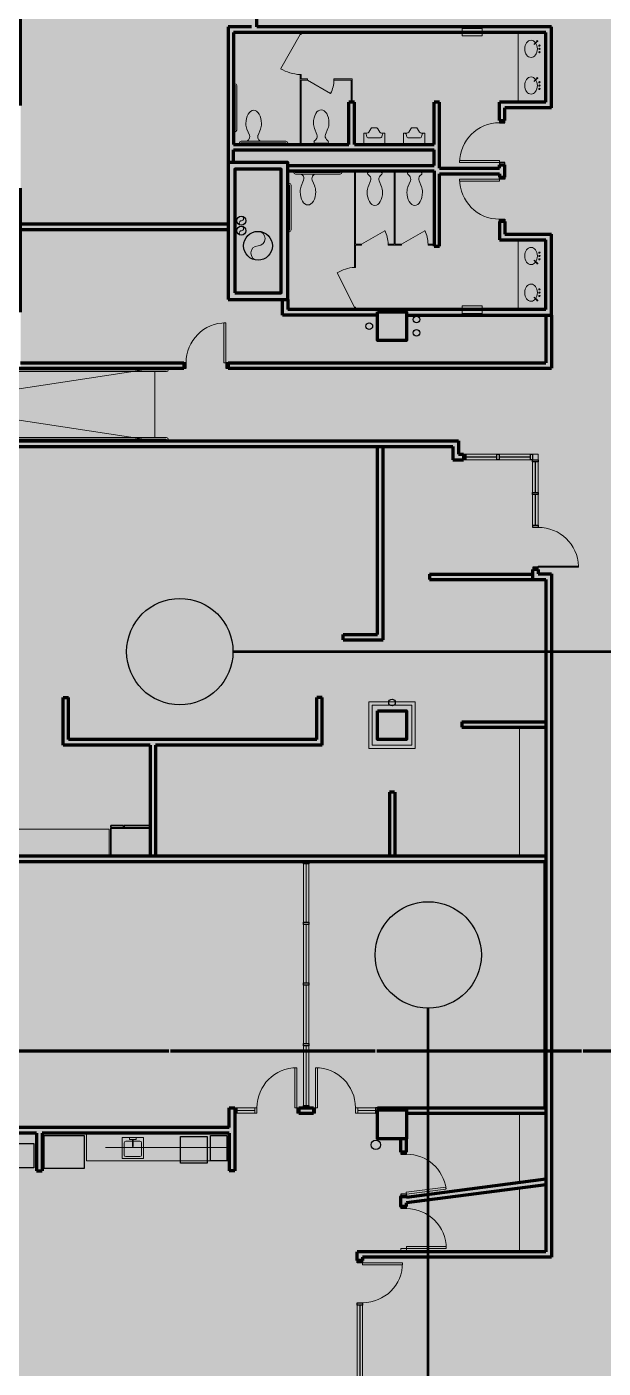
# Model space of a CAD drawing. Header units: inches. Extents: x -2124 to 6036, y -4479 to 801.
# Drawn here: x 2781 to 3302, y -2191 to -981 of the extents above; entities that cross this region are included whole.
import ezdxf

# ---------------------------------------------------------------- set-up
doc = ezdxf.new("R2010")
doc.units = ezdxf.units.IN
doc.header["$MEASUREMENT"] = 0
doc.linetypes.add('DGN Style 2', pattern=[186.341636, 111.804981, -74.536654])
for name, color, linetype, lineweight in [('A-ANNO-NOTE', 4, 'Continuous', 30), ('A-AREA-Building Common', 251, 'DGN Style 2', 80), ('A-AREA-Floor Common', 250, 'DGN Style 2', 80), ('A-AREA-VERTICAL', 253, 'DGN Style 2', 80), ('a-bp-02N-_-03S - A-COLS', 2, 'Continuous', 70), ('a-bp-02N-_-03S - A-DOOR', 1, 'Continuous', 13), ('a-bp-02N-_-03S - A-EQUIP', 2, 'Continuous', 30), ('a-bp-02N-_-03S - A-FLOR-HRAL', 30, 'Continuous', 13), ('a-bp-02N-_-03S - A-FLOR-LEVL', 30, 'Continuous', 13), ('a-bp-02N-_-03S - A-FLOR-PFIX', 3, 'Continuous', 13), ('a-bp-02N-_-03S - A-FLOR-WDWK', 7, 'Continuous', 13), ('a-bp-02N-_-03S - A-GLAZ', 2, 'Continuous', 0), ('a-bp-02N-_-03S - A-WALL-FULL', 6, 'Continuous', 70), ('a-fp-02N-_-03S - A-DOOR', 1, 'Continuous', 13), ('a-fp-02N-_-03S - A-EQUIP', 2, 'Continuous', 30), ('a-fp-02N-_-03S - A-FLOR-PFIX', 3, 'Continuous', 13), ('a-fp-02N-_-03S - A-FLOR-SPCL', 2, 'Continuous', 13), ('a-fp-02N-_-03S - A-FLOR-WDWK', 7, 'Continuous', 13), ('a-fp-02N-_-03S - A-GLAZ', 2, 'Continuous', 13), ('a-fp-02N-_-03S - A-WALL-FULL', 6, 'Continuous', 70)]:
    doc.layers.add(name, color=color, linetype=linetype, lineweight=lineweight)
for name, color, linetype, lineweight, true_color in [('A-AREA-TENANT 12', 7, 'DGN Style 2', 80, 0xf1ff54), ('A-AREA-TENANT 2', 7, 'DGN Style 2', 80, 0xabe09b), ('A-AREA-TENANT 4', 7, 'DGN Style 2', 80, 0xffeeba), ('A-AREA-UNKNOWN', 7, 'DGN Style 2', 80, 0xff6b6e)]:
    doc.layers.add(name, color=color, linetype=linetype, lineweight=lineweight, true_color=true_color)

# ---------------------------------------------------------------- blocks, each defined once
blk = doc.blocks.new('*U76')
at = {"layer": 'a-bp-02N-_-03S - A-DOOR', "flags": 128}
blk.add_lwpolyline([(-18, 18), (-16.2, 18), (-16.2, -18), (-18, -18), (-18, 18)], close=True, dxfattribs=at)
at = {"layer": 'a-bp-02N-_-03S - A-DOOR', "lineweight": 0, "extrusion": (0, 0, -1)}
blk.add_arc((18, 18), 36, 180, 270, dxfattribs=at)
blk = doc.blocks.new('DR1_1')
at = {"layer": 'a-bp-02N-_-03S - A-GLAZ', "lineweight": 30, "flags": 128}
for points in [[(2, 5), (0, 5), (0, 0), (2, 0), (2, 5)], [(40, 5), (38, 5), (38, 0), (40, 0), (40, 5)]]:
    blk.add_lwpolyline(points, close=True, dxfattribs=at)
at = {"layer": 'a-bp-02N-_-03S - A-DOOR'}
blk.add_blockref('*U76', (20, -18), dxfattribs=at)
blk = doc.blocks.new('*U108')
at = {"layer": 'a-bp-02N-_-03S - A-FLOR-PFIX', "color": 3, "linetype": 'Continuous', "lineweight": 13}
for p, q in [((-6.3, -13.3), (-4.7, -11.7)), ((-6.1, -2), (-3.9, -7.4)), ((6.1, -2), (3.9, -7.4)), ((6.3, -13.3), (4.7, -11.7)), ((5.6, -15), (-5.6, -15))]:
    blk.add_line(p, q, dxfattribs=at)
for centre, radius, start, end in [((-7.6, -8.9), 4, 315, 22.1214), ((-5.6, -14), 1, 135, 270), ((5.6, -14), 1, 270, 45)]:
    blk.add_arc(centre, radius, start, end, dxfattribs=at)
at = {"layer": 'a-bp-02N-_-03S - A-FLOR-PFIX', "color": 3, "linetype": 'Continuous', "lineweight": 13, "extrusion": (0, 0, -1)}
blk.add_arc((-7.6, -8.9), 4, 315, 22.1118, dxfattribs=at)
at = {"layer": 'a-bp-02N-_-03S - A-FLOR-PFIX', "color": 3, "linetype": 'Continuous', "lineweight": 13}
for major_axis, ratio, start_param, end_param in [((0, 12), 0.583333, 6.283114, 7.853837), ((0, -12), 0.583333, 1.570655, 3.141586), ((0, 10), 0.7, 1.57094, 2.098877), ((0, -10), 0.7, 1.042722, 1.570871)]:
    blk.add_ellipse((0, 3), major_axis=major_axis, ratio=ratio, start_param=start_param, end_param=end_param, dxfattribs=at)
blk = doc.blocks.new('URINAL')
at = {"layer": 'a-bp-02N-_-03S - A-FLOR-PFIX', "color": 3, "linetype": 'Continuous', "lineweight": 13}
for p, q in [((10, 9.5), (0, 9.5)), ((0, 9.5), (0, -9.5)), ((6, 5.7), (6, -5.7)), ((9.2, 7.3), (6.8, 6.7)), ((10, 6.6), (10, 9.5)), ((14, 3.1), (11, 4.9)), ((15, 1.4), (15, -1.4)), ((0, -9.5), (10, -9.5)), ((6.8, -6.7), (9.2, -7.3)), ((10, -6.6), (10, -9.5)), ((14, -3.1), (11, -4.9))]:
    blk.add_line(p, q, dxfattribs=at)
for centre, radius, start, end in [((7, 5.7), 1, 104.0322, 179.9959), ((13, 1.4), 2, 0, 59.0363), ((7, -5.7), 1, 180, 255.9637), ((13, -1.4), 2, 300.9676, 0.0041)]:
    blk.add_arc(centre, radius, start, end, dxfattribs=at)
at = {"layer": 'a-bp-02N-_-03S - A-FLOR-PFIX', "color": 3, "linetype": 'Continuous', "lineweight": 13, "extrusion": (0, 0, -1)}
for centre, radius, start, end in [((-9, 8.3), 1, 180, 255.9644), ((-12, 6.6), 2, 300.9676, 0.0041), ((-9, -8.3), 1, 104.0322, 179.9959), ((-12, -6.6), 2, 0, 59.0363)]:
    blk.add_arc(centre, radius, start, end, dxfattribs=at)
blk = doc.blocks.new('*U110')
at = {"layer": 'a-bp-02N-_-03S - A-FLOR-PFIX', "color": 3, "linetype": 'Continuous', "lineweight": 13}
for p, q in [((-6.1, -2.1), (-3.9, -7.4)), ((-6, -12.9), (-4.7, -11.7)), ((6.1, -2.1), (3.9, -7.4)), ((6, -12.9), (4.7, -11.7)), ((-5.6, -15), (5.6, -15))]:
    blk.add_line(p, q, dxfattribs=at)
blk.add_arc((-7.6, -9), 4, 315, 22.1118, dxfattribs=at)
at = {"layer": 'a-bp-02N-_-03S - A-FLOR-PFIX', "color": 3, "linetype": 'Continuous', "lineweight": 13, "extrusion": (0, 0, -1)}
for centre, radius, start, end in [((-7.6, -9), 4, 315, 22.1214), ((5.6, -14), 1, 270, 346.6956), ((-5.6, -14), 1, 193.3044, 270)]:
    blk.add_arc(centre, radius, start, end, dxfattribs=at)
for major_axis, ratio, start_param, end_param in [((0, -12), 0.583333, 1.570655, 3.141586), ((0, 12), 0.583333, 6.283114, 7.853837), ((0, -10), 0.7, 1.042722, 1.570871), ((0, 10), 0.7, 1.57094, 2.098877)]:
    blk.add_ellipse((0, 3), major_axis=major_axis, ratio=ratio, start_param=start_param, end_param=end_param, dxfattribs=at)
blk = doc.blocks.new('*U111')
at = {"layer": 'a-bp-02N-_-03S - A-FLOR-PFIX', "color": 3, "linetype": 'Continuous', "lineweight": 13}
for p, q in [((-6.3, -13.3), (-4.7, -11.7)), ((-6.1, -2), (-3.9, -7.4)), ((6.1, -2), (3.9, -7.4)), ((6.3, -13.3), (4.7, -11.7)), ((-5.6, -15), (5.6, -15))]:
    blk.add_line(p, q, dxfattribs=at)
blk.add_arc((-7.6, -8.9), 4, 315, 22.1118, dxfattribs=at)
at = {"layer": 'a-bp-02N-_-03S - A-FLOR-PFIX', "color": 3, "linetype": 'Continuous', "lineweight": 13, "extrusion": (0, 0, -1)}
for centre, radius, start, end in [((-7.6, -8.9), 4, 315, 22.1214), ((5.6, -14), 1, 270, 45), ((-5.6, -14), 1, 135, 270)]:
    blk.add_arc(centre, radius, start, end, dxfattribs=at)
for major_axis, ratio, start_param, end_param in [((0, -12), 0.583333, 1.570655, 3.141586), ((0, 12), 0.583333, 6.283114, 7.853837), ((0, -10), 0.7, 1.042722, 1.570871), ((0, 10), 0.7, 1.57094, 2.098877)]:
    blk.add_ellipse((0, 3), major_axis=major_axis, ratio=ratio, start_param=start_param, end_param=end_param, dxfattribs=at)
blk = doc.blocks.new('*U113')
at = {"layer": 'a-bp-02N-_-03S - A-FLOR-PFIX', "color": 3, "linetype": 'Continuous', "lineweight": 13}
for p, q in [((-1.3, -1.1), (1.5, 1.7)), ((-1.1, -1.3), (1.7, 1.5)), ((1.5, 1.7), (1.7, 1.5)), ((-1.3, -1.1), (-1.1, -1.3))]:
    blk.add_line(p, q, dxfattribs=at)
blk.add_circle((-1.2, -1.2), 0.5, dxfattribs=at)
blk = doc.blocks.new('*U114')
at = {"layer": 'a-bp-02N-_-03S - A-FLOR-PFIX', "color": 3, "linetype": 'Continuous', "lineweight": 13}
for centre in [(0, 3), (0, 0), (0, -3)]:
    blk.add_circle(centre, 0.563, dxfattribs=at)
blk = doc.blocks.new('*U112')
at = {"layer": 'a-bp-02N-_-03S - A-FLOR-PFIX', "color": 3, "linetype": 'Continuous', "lineweight": 13}
blk.add_ellipse((0, -1.2), major_axis=(7.75, 0), ratio=0.733871, dxfattribs=at)
at = {"layer": 'a-bp-02N-_-03S - A-FLOR-PFIX', "color": 3, "linetype": 'Continuous', "lineweight": 13, "rotation": 270}
for name, p in [('*U113', (-5.5, 3.2)), ('*U114', (0, 6.3))]:
    blk.add_blockref(name, p, dxfattribs=at)
blk = doc.blocks.new('*U116')
at = {"layer": 'a-bp-02N-_-03S - A-FLOR-PFIX', "color": 3, "linetype": 'Continuous', "lineweight": 13}
for p, q in [((-1.3, -1.1), (1.5, 1.7)), ((-1.1, -1.3), (1.7, 1.5)), ((1.5, 1.7), (1.7, 1.5)), ((-1.3, -1.1), (-1.1, -1.3))]:
    blk.add_line(p, q, dxfattribs=at)
blk.add_circle((-1.2, -1.2), 0.5, dxfattribs=at)
blk = doc.blocks.new('*U117')
at = {"layer": 'a-bp-02N-_-03S - A-FLOR-PFIX', "color": 3, "linetype": 'Continuous', "lineweight": 13}
for centre in [(0, 3), (0, 0), (0, -3)]:
    blk.add_circle(centre, 0.563, dxfattribs=at)
blk = doc.blocks.new('*U115')
at = {"layer": 'a-bp-02N-_-03S - A-FLOR-PFIX', "color": 3, "linetype": 'Continuous', "lineweight": 13}
blk.add_ellipse((0, -1.2), major_axis=(7.75, 0), ratio=0.733871, dxfattribs=at)
at = {"layer": 'a-bp-02N-_-03S - A-FLOR-PFIX', "color": 3, "linetype": 'Continuous', "lineweight": 13, "rotation": 270}
for name, p in [('*U116', (-5.8, 3.2)), ('*U117', (0, 6.3))]:
    blk.add_blockref(name, p, dxfattribs=at)
blk = doc.blocks.new('*U118')
at = {"layer": 'a-bp-02N-_-03S - A-FLOR-PFIX', "linetype": 'Continuous', "lineweight": 13}
for p, q in [((-1.4, 20.2), (-1.4, -20.2)), ((-0.1, 20), (-0.1, -19.8)), ((0.9, 21.8), (0.1, 21.8)), ((0.9, 20.5), (0.4, 20.5)), ((0.9, 19.8), (0.9, 22.2)), ((0.9, 22.2), (1.4, 22.2)), ((1.4, 19.8), (0.9, 19.8)), ((0.9, -21.8), (0.1, -21.8)), ((0.9, -20.2), (0.4, -20.2)), ((0.9, -22.2), (0.9, -19.8)), ((0.9, -19.8), (1.4, -19.8)), ((1.4, -22.2), (0.9, -22.2))]:
    blk.add_line(p, q, dxfattribs=at)
for centre, radius in [((0.1, 20.2), 1.5), ((0.4, 20), 0.5)]:
    blk.add_arc(centre, radius, 90, 180, dxfattribs=at)
at = {"layer": 'a-bp-02N-_-03S - A-FLOR-PFIX', "linetype": 'Continuous', "lineweight": 13, "extrusion": (0, 0, -1)}
for centre, radius in [((-0.1, -20.2), 1.5), ((-0.4, -19.8), 0.5)]:
    blk.add_arc(centre, radius, 270, 0, dxfattribs=at)
blk = doc.blocks.new('*U119')
at = {"layer": 'a-bp-02N-_-03S - A-FLOR-PFIX', "linetype": 'Continuous', "lineweight": 13}
for p, q in [((20.2, 1.4), (-20.2, 1.4)), ((20, 0.1), (-19.8, 0.1)), ((-22.2, -1.4), (-22.2, -0.9)), ((-22.2, -0.9), (-19.8, -0.9)), ((-21.8, -0.9), (-21.8, -0.1)), ((-20.2, -0.9), (-20.2, -0.4)), ((-19.8, -0.9), (-19.8, -1.4)), ((19.7, -1.4), (19.7, -0.9)), ((19.7, -0.9), (22.2, -0.9)), ((20.5, -0.9), (20.5, -0.4)), ((21.8, -0.9), (21.8, -0.1)), ((22.2, -0.9), (22.2, -1.4))]:
    blk.add_line(p, q, dxfattribs=at)
at = {"layer": 'a-bp-02N-_-03S - A-FLOR-PFIX', "linetype": 'Continuous', "lineweight": 13, "extrusion": (0, 0, -1)}
for centre, radius in [((20.2, -0.1), 1.5), ((19.7, -0.4), 0.5)]:
    blk.add_arc(centre, radius, 0, 90, dxfattribs=at)
at = {"layer": 'a-bp-02N-_-03S - A-FLOR-PFIX', "linetype": 'Continuous', "lineweight": 13}
for centre, radius in [((20, -0.4), 0.5), ((20.2, -0.1), 1.5)]:
    blk.add_arc(centre, radius, 0, 90, dxfattribs=at)
blk = doc.blocks.new('*U121')
at = {"layer": 'a-bp-02N-_-03S - A-DOOR', "linetype": 'Continuous', "lineweight": 13, "flags": 128}
blk.add_lwpolyline([(-18, 18), (-16.2, 18), (-16.2, -18), (-18, -18), (-18, 18)], close=True, dxfattribs=at)
at = {"layer": 'a-bp-02N-_-03S - A-DOOR', "linetype": 'Continuous', "lineweight": 0}
blk.add_arc((-18, 18), 36, 269.9999, 359.9999, dxfattribs=at)
blk = doc.blocks.new('DOOR1')
at = {"layer": 'a-bp-02N-_-03S - A-GLAZ', "linetype": 'Continuous', "lineweight": 30, "flags": 128}
for points in [[(2, -5.000125), (0, -5), (0, 0), (2, 0), (2, -5.000125)], [(40, -5.00025), (38, -5.00025), (38, -0.000125), (40, -0.00025), (40, -5.00025)]]:
    blk.add_lwpolyline(points, close=True, dxfattribs=at)
at = {"layer": 'a-bp-02N-_-03S - A-DOOR', "linetype": 'Continuous', "lineweight": 13}
blk.add_blockref('*U121', (19.999875, -23), dxfattribs=at)
blk = doc.blocks.new('*U122')
at = {"layer": 'a-bp-02N-_-03S - A-FLOR-PFIX', "linetype": 'Continuous', "lineweight": 13, "flags": 128}
for points in [[(-9.9, 0.2), (-9.9, 0.4), (9.9, 0.4), (9.9, 0.2), (-9.9, 0.2)], [(-9, 0.4), (9, 0.4), (9, 3.4), (-9, 3.4), (-9, 0.4)], [(-9, -3.4), (9, -3.4), (9, 0.2), (-9, 0.2), (-9, -3.4)]]:
    blk.add_lwpolyline(points, close=True, dxfattribs=at)
blk = doc.blocks.new('*U185')
at = {"layer": 'a-bp-02N-_-03S - A-DOOR', "extrusion": (0, 0, -1), "flags": 128}
blk.add_lwpolyline([(18, 18), (16.2, 18), (16.2, -18), (18, -18), (18, 18)], close=True, dxfattribs=at)
at = {"layer": 'a-bp-02N-_-03S - A-DOOR', "lineweight": 0, "extrusion": (0, 0, -1)}
blk.add_arc((18, 18), 36, 180, 270, dxfattribs=at)
blk = doc.blocks.new('SL1')
at = {"layer": 'a-bp-02N-_-03S - A-GLAZ', "lineweight": 0}
for p, q in [((40, 5), (114, 5)), ((114, 0), (40, 0))]:
    blk.add_line(p, q, dxfattribs=at)
at = {"layer": 'a-bp-02N-_-03S - A-GLAZ', "lineweight": 30}
blk.add_line((40, 2.5), (114, 2.5), dxfattribs=at)
at = {"layer": 'a-bp-02N-_-03S - A-GLAZ', "lineweight": 30, "extrusion": (0, 0, -1), "flags": 128}
for points in [[(-2, 5), (0, 5), (0, 0), (-2, 0), (-2, 5)], [(-40, 5), (-38, 5), (-38, 0), (-40, 0), (-40, 5)], [(-116, 5), (-114, 5), (-114, 0), (-116, 0), (-116, 5)]]:
    blk.add_lwpolyline(points, close=True, dxfattribs=at)
at = {"layer": 'a-bp-02N-_-03S - A-DOOR'}
blk.add_blockref('*U185', (20, -18), dxfattribs=at)
blk = doc.blocks.new('*U204')
at = {"layer": 'a-bp-02N-_-03S - A-DOOR', "lineweight": 13, "flags": 128}
blk.add_lwpolyline([(-15.7, -18), (-15.7, -17), (20.7, -17), (20.7, -18), (-15.7, -18)], dxfattribs=at)
at = {"layer": 'a-bp-02N-_-03S - A-DOOR', "lineweight": 0}
blk.add_arc((-15.7, -18.4), 36.4, 2.1877, 90.0973, dxfattribs=at)
at = {"layer": 'a-bp-02N-_-03S - A-GLAZ', "lineweight": 30}
for p, q in [((-20.7, 20), (-15.7, 20)), ((-20.7, -20), (-15.7, -20))]:
    blk.add_line(p, q, dxfattribs=at)
at = {"layer": 'a-bp-02N-_-03S - A-GLAZ', "lineweight": 30, "flags": 128}
for points in [[(-15.7, 20), (-15.7, 18), (-20.7, 18), (-20.7, 20)], [(-15.7, -20), (-15.7, -18), (-20.7, -18), (-20.7, -20)]]:
    blk.add_lwpolyline(points, dxfattribs=at)
blk = doc.blocks.new('_U_5')
at = {"layer": 'a-bp-02N-_-03S - A-EQUIP', "color": 2, "lineweight": 30}
blk.add_circle((0, 0), 0.127, dxfattribs=at)
at = {"layer": 'a-bp-02N-_-03S - A-EQUIP', "color": 2, "lineweight": 13}
blk.add_arc((0, 0.063), 0.0635, 270, 90, dxfattribs=at)
at = {"layer": 'a-bp-02N-_-03S - A-EQUIP', "color": 2, "lineweight": 13, "extrusion": (0, 0, -1)}
blk.add_arc((0, -0.064), 0.0635, 270, 90, dxfattribs=at)
blk = doc.blocks.new('_U_6')
at = {"layer": 'a-bp-02N-_-03S - A-EQUIP', "color": 2, "lineweight": 30}
blk.add_circle((0, 0), 0.413, dxfattribs=at)
at = {"layer": 'a-bp-02N-_-03S - A-EQUIP', "color": 2, "lineweight": 13}
blk.add_arc((0, 0.206), 0.206, 270, 90, dxfattribs=at)
at = {"layer": 'a-bp-02N-_-03S - A-EQUIP', "color": 2, "lineweight": 13, "extrusion": (0, 0, -1)}
blk.add_arc((0, -0.206), 0.206, 270, 90, dxfattribs=at)
blk = doc.blocks.new('*U222')
at = {"layer": 'a-fp-02N-_-03S - A-DOOR', "flags": 128}
blk.add_lwpolyline([(-15.3, -18), (-15.6, -16.3), (20.1, -11.6), (20.3, -13.4), (-15.3, -18)], close=True, dxfattribs=at)
at = {"layer": 'a-fp-02N-_-03S - A-DOOR', "lineweight": 0, "extrusion": (0, 0, -1)}
blk.add_arc((15.3, -18), 36, 90, 172.5868, dxfattribs=at)
at = {"layer": 'a-fp-02N-_-03S - A-GLAZ', "lineweight": 30, "flags": 128}
for points in [[(-20.3, 20), (-20.3, 18), (-15.3, 18), (-15.3, 20), (-20.3, 20)], [(-20.3, -18), (-20.3, -20), (-15.3, -20), (-15.3, -18), (-20.3, -18)]]:
    blk.add_lwpolyline(points, close=True, dxfattribs=at)
blk = doc.blocks.new('*U224')
at = {"layer": 'a-fp-02N-_-03S - A-FLOR-PFIX'}
for p, q in [((-3.1, 2.8), (-3.1, 4.1)), ((-3.1, 4.1), (3.1, 4.1)), ((2.6, 2.3), (-2.6, 2.3)), ((3.1, 4.1), (3.1, 2.8))]:
    blk.add_line(p, q, dxfattribs=at)
at = {"layer": 'a-fp-02N-_-03S - A-FLOR-PFIX', "flags": 128}
blk.add_lwpolyline([(-0.3, 2.3), (-0.3, -4.1), (0.3, -4.1), (0.3, 2.3), (-0.3, 2.3)], close=True, dxfattribs=at)
at = {"layer": 'a-fp-02N-_-03S - A-FLOR-PFIX', "extrusion": (0, 0, -1)}
for centre, start, end in [((2.6, 2.8), 270, 0), ((-2.6, 2.8), 180, 270)]:
    blk.add_arc(centre, 0.5, start, end, dxfattribs=at)
blk = doc.blocks.new('*U223')
at = {"layer": 'a-fp-02N-_-03S - A-FLOR-PFIX'}
for p, q in [((-9.5, -9.5), (-9.5, 9.5)), ((9.5, 9.5), (-9.5, 9.5)), ((-7.8, -6.4), (-7.8, 4.7)), ((-6.3, 6.2), (6.4, 6.2)), ((7.8, 4.7), (7.8, -6.4)), ((9.5, -9.5), (9.5, 9.5)), ((9.5, -9.5), (-9.5, -9.5)), ((6.4, -7.8), (-6.4, -7.8))]:
    blk.add_line(p, q, dxfattribs=at)
at = {"layer": 'a-fp-02N-_-03S - A-FLOR-PFIX', "extrusion": (0, 0, -1)}
for centre, radius, start, end in [((6.3, 4.7), 1.5, 0, 90), ((-6.4, 4.7), 1.46, 90, 180), ((6.4, -6.4), 1.46, 270, 0), ((-6.4, -6.4), 1.46, 180, 270)]:
    blk.add_arc(centre, radius, start, end, dxfattribs=at)
at = {"layer": 'a-fp-02N-_-03S - A-FLOR-PFIX'}
blk.add_blockref('*U224', (0, 5.4), dxfattribs=at)
blk = doc.blocks.new('16290660_1')
at = {"layer": 'a-fp-02N-_-03S - A-EQUIP', "extrusion": (0, 0, -1), "flags": 128}
for points in [[(-46.614, 15.002), (-45.503, 15.002), (-45.503, 15.002), (-46.614, 15.002), (-46.614, 15.002)], [(-45.503, 14.224), (-45.503, 14.224), (-45.503, 15.002), (-45.503, 15.002), (-45.503, 14.224)], [(-46.614, 14.224), (-45.503, 14.224), (-45.503, 15.002), (-46.614, 15.002), (-46.614, 14.224)], [(-46.614, 14.224), (-46.614, 14.224), (-46.614, 15.002), (-46.614, 15.002), (-46.614, 14.224)], [(-45.503, 14.224), (-46.614, 14.224), (-46.614, 14.224), (-45.503, 14.224), (-45.503, 14.224)], [(-45.503, 14.208), (-45.503, 14.145), (-45.503, 14.145), (-45.503, 14.208), (-45.503, 14.208)], [(-45.868, 14.208), (-45.868, 14.145), (-45.503, 14.145), (-45.503, 14.208), (-45.868, 14.208)], [(-45.503, 14.145), (-45.868, 14.145), (-45.868, 14.145), (-45.503, 14.145), (-45.503, 14.145)], [(-46.614, 14.145), (-45.884, 14.145), (-45.884, 14.208), (-46.614, 14.208), (-46.614, 14.145)], [(-45.884, 14.145), (-46.614, 14.145), (-46.614, 14.145), (-45.884, 14.145), (-45.884, 14.145)], [(-46.614, 14.208), (-46.614, 14.145), (-46.614, 14.145), (-46.614, 14.208), (-46.614, 14.208)]]:
    blk.add_lwpolyline(points, close=True, dxfattribs=at)
blk = doc.blocks.new('FRIDGE_1')
at = {"layer": 'a-fp-02N-_-03S - A-EQUIP'}
blk.add_blockref('16290660_1', (-46.08, -14.615), dxfattribs=at)
blk = doc.blocks.new('Ref_1')
at = {"layer": 'a-fp-02N-_-03S - A-EQUIP', "extrusion": (0, 0, -1), "rotation": 90.00000000000001}
blk.add_blockref('FRIDGE_1', (0.387, 0.022), dxfattribs=at)
blk = doc.blocks.new('*U245')
at = {"layer": 'a-fp-02N-_-03S - A-DOOR', "flags": 128}
blk.add_lwpolyline([(-18, 18), (-16.2, 18), (-16.2, -18), (-18, -18), (-18, 18)], close=True, dxfattribs=at)
at = {"layer": 'a-fp-02N-_-03S - A-DOOR', "extrusion": (0, 0, -1)}
blk.add_arc((18, 18), 36, 180, 270, dxfattribs=at)
blk = doc.blocks.new('DR1_3')
at = {"layer": 'a-fp-02N-_-03S - A-GLAZ', "flags": 128}
for points in [[(2, 5), (0, 5), (0, 0), (2, 0), (2, 5)], [(40, 5), (38, 5), (38, 0), (40, 0), (40, 5)]]:
    blk.add_lwpolyline(points, close=True, dxfattribs=at)
at = {"layer": 'a-fp-02N-_-03S - A-DOOR'}
blk.add_blockref('*U245', (20, -18), dxfattribs=at)

msp = doc.modelspace()

# ---------------------------------------------------------------- hatches: boundary and pattern name
at = {"layer": 'A-ANNO-NOTE'}
h = msp.add_hatch(color=251, dxfattribs=at)
edge = h.paths.add_edge_path()
edge.add_arc((2919.6, -1544.6), 48, 0, 360)
h = msp.add_hatch(color=251, dxfattribs=at)
edge = h.paths.add_edge_path()
edge.add_arc((3143.9, -1818.2), 48, 0, 360)
at = {"layer": 'A-AREA-Building Common'}
msp.add_hatch(color=256, dxfattribs=at).paths.add_polyline_path([(2775.9, -1289), (2775.9, -1159), (2963.2, -1159), (2963.2, -1164), (2963.2, -1227), (3012.2, -1227), (3012.2, -1241), (3255.2, -1241), (3255.2, -1289)])
at = {"layer": 'A-AREA-Floor Common'}
for points in [[(3356.2, -1910.3), (3351.2, -1910.2), (3351.2, -1905), (3250.2, -1905), (3250.2, -1479.5), (3250.2, -1359.5), (3166.2, -1359.5), (2673, -1359.5), (2673, -1379.7), (2620.1, -1379.7), (2620.1, -1377.2), (2613.3, -1377.2), (2613.1, -1289), (3255.2, -1289), (3255.2, -1241), (3012.2, -1241), (3012.2, -1227), (3017.2, -1227), (3017.2, -1103.5), (2963.2, -1103.5), (2963.2, -981), (2984.2, -981), (2984.2, -781), (2775.9, -781), (2775.9, -704), (3028.2, -704), (3028.2, -645), (3111.2, -645), (3111.2, -647), (3111.2, -891), (3241.2, -891), (3241.2, -647), (3365.2, -647), (3365.2, -891), (3369.2, -891), (3369.2, -981), (3547.8, -981), (3547.8, -1081), (3351.2, -1081), (3351.2, -1264), (3356.2, -1264), (3356.2, -1530)], [(3118.8, -2846.2), (3118.8, -2573), (3115.8, -2573), (3115.8, -2215), (3115.8, -2086), (3250.2, -2086), (3248.2, -1905), (3351.2, -1905), (3351.2, -1910.3), (3356.2, -1910.3), (3356.2, -2216), (3185.8, -2216), (3185.9, -2620), (3363.2, -2620), (3363.2, -2846.2), (3180.8, -2846.2), (3120.8, -2846.2)]]:
    msp.add_hatch(color=256, dxfattribs=at).paths.add_polyline_path(points)
at = {"layer": 'A-AREA-TENANT 12'}
msp.add_hatch(color=256, dxfattribs=at).paths.add_polyline_path([(2775.9, -1159), (2775.9, -781), (2984.2, -781), (2984.2, -981), (2963.2, -981), (2963.2, -1159)])
at = {"layer": 'A-AREA-TENANT 2'}
msp.add_hatch(color=256, dxfattribs=at).paths.add_polyline_path([(2584.6, -1735.7), (2584.6, -1438.3), (2613.1, -1438.3), (2613.1, -1377.3), (2620.1, -1377.3), (2620.1, -1379.7), (2673, -1379.7), (2673, -1359.5), (3166.2, -1359.5), (3250.2, -1359.5), (3250.2, -1479.5), (3250.2, -1731.3), (2739.2, -1731.3), (2739.2, -1735.7)])
at = {"layer": 'A-AREA-TENANT 4'}
for points in [[(2741.2, -1905), (2741.2, -1878), (2739.2, -1878), (2739.2, -1830), (2741.2, -1830), (2741.2, -1798), (2739.2, -1798), (2739.2, -1750), (2741.2, -1750), (2741.2, -1735.7), (2739.2, -1735.7), (2739.2, -1731.3), (3250.2, -1731.3), (3250.2, -1905)], [(2895.8, -2667.8), (2895.8, -2655.7), (1957.8, -2655.7), (1957.8, -2493.3), (1899.4, -2493.3), (1899.4, -2316.9), (1899.4, -2306.4), (2051.5, -2306.3), (2051.5, -2229), (2371, -2229), (2371, -2307.2), (2649.3, -2307.2), (2733.3, -2307.2), (2770.4, -2307.2), (2770.4, -2208), (2739.2, -2208), (2739.2, -2150), (2739.2, -2118), (2739.2, -2070), (2739.2, -2038), (2739.2, -1990), (2739.2, -1958), (2739.2, -1910), (2739.2, -1905), (2741.2, -1905), (3248.2, -1905), (3250.2, -2086), (3115.8, -2086), (3115.8, -2215), (3115.8, -2573), (3103.8, -2573), (2987.8, -2573), (2951.6, -2573), (2951.6, -2667.8)]]:
    msp.add_hatch(color=256, dxfattribs=at).paths.add_polyline_path(points)

# ---------------------------------------------------------------- linework, layer by layer
at = {"layer": 'A-ANNO-NOTE', "lineweight": 53}
for p, q in [((2967.6, -1544.6), (4269.3, -1544.6)), ((3143.9, -2328.2), (3143.9, -1866.2))]:
    msp.add_line(p, q, dxfattribs=at)
at = {"layer": 'A-ANNO-NOTE'}
for centre in [(2919.6, -1544.6), (3143.9, -1818.2)]:
    msp.add_circle(centre, 48, dxfattribs=at)
at = {"layer": 'A-AREA-UNKNOWN', "color": 1, "true_color": 0xff1216, "flags": 128}
for points in [[(3646.6, -88.3), (3646.6, 31.7), (3985.9, 31.7), (3985.9, -355.7), (3928.9, -355.7), (3928.9, -718.3), (3985.9, -718.3), (3985.9, -747.8), (3985.9, -1075.7), (3957.4, -1075.7), (3957.4, -1107), (3957.4, -1438.3), (3985.9, -1438.3), (3985.9, -1765.7), (3978.4, -1765.7), (3978.4, -1885.6), (3973.2, -1885.6), (3973.2, -1905), (3660.2, -1905), (3660.2, -1910.3), (3535.2, -1910.3), (3535.2, -1910.3), (3351.2, -1910.3), (3351.2, -1905), (2741.2, -1905), (2741.2, -1878), (2739.2, -1878), (2739.2, -1830), (2741.2, -1830), (2741.2, -1798), (2739.2, -1798), (2739.2, -1750), (2741.2, -1750), (2741.2, -1735.7), (2584.6, -1735.7), (2584.6, -1438.3), (2613.1, -1438.3), (2613.1, -1289), (2775.9, -1289), (2775.9, -776), (2775.9, -776), (2775.9, -704), (2644.2, -704), (2644.2, -704), (2644.2, -263.5), (2764.2, -263.5), (2764.2, -263.5), (2764.2, -263.5), (2774.8, -263.5), (2775.6, -58.3), (2926.6, -58.3), (2926.6, -28.3), (3283.9, -28.3), (3283.9, -88.3), (3646.6, -88.3)], [(18, -3163.5), (65.5, -3163.5), (65.5, -3167.5), (116, -3167.5), (116, -3163.5), (181, -3163.5), (181, -3167.5), (231.5, -3167.5), (231.5, -3163.5), (287.5, -3163.5), (287.5, -3167.5), (338, -3167.5), (338, -3163.5), (394, -3163.5), (394, -3167.5), (444.5, -3167.5), (444.5, -3163.5), (500.5, -3163.5), (500.5, -3167.5), (551, -3167.5), (551, -3163.5), (607, -3163.5), (607, -3167.5), (657.5, -3167.5), (657.5, -3163.5), (713.5, -3163.5), (713.5, -3167.5), (764, -3167.5), (764, -3163.5), (820, -3163.5), (820, -3167.5), (870.5, -3167.5), (870.5, -3163.5), (926.5, -3163.5), (926.5, -3167.5), (977, -3167.5), (977, -3163.5), (1033, -3163.5), (1033, -3167.5), (1083.5, -3167.5), (1083.5, -3163.5), (1139.5, -3163.5), (1139.5, -3167.5), (1190, -3167.5), (1190, -3163.5), (1246, -3163.5), (1246, -3167.5), (1296.5, -3167.5), (1296.5, -3163.5), (1352.5, -3163.5), (1352.5, -3167.5), (1403, -3167.5), (1403, -3163.5), (1477.5, -3163.5), (1477.5, -3167.5), (1528, -3167.5), (1528, -3163.5), (1585.4, -3163.5), (1585.4, -3165), (1671.3, -3165), (1671.3, -3173.8), (1931.3, -3173.8), (1931.3, -3213.6), (2131.3, -3213.5), (2131.3, -3173.8), (3090.8, -3173.8), (3131.8, -3173.8), (3172.5, -3174.7), (3215.2, -3177.4), (3256.4, -3181.8), (3299.2, -3188), (3339.3, -3195.6), (3379.4, -3204.9), (3416.1, -3215), (3455.7, -3221.4), (3495.6, -3220.6), (3534.6, -3212.6), (3569.1, -3199), (3602.2, -3178.4), (3608.5, -3173.8), (3978, -3173.8), (3975.2, -1905), (3660.2, -1905), (3660.2, -1910.3), (3351.2, -1910.2), (3351.2, -1905), (2739.2, -1905), (2739.2, -2208), (2770.4, -2208), (2770.4, -2307.2), (2371, -2307.2), (2371, -2229), (2051.5, -2229), (2051.5, -2306.3), (1587.1, -2306.6), (1587.1, -2386.9), (1430.2, -2386.9), (1430.3, -2528.6), (1403, -2528.6), (1403, -2520.5), (1352.5, -2520.5), (1352.5, -2528.6), (1296.5, -2528.6), (1296.5, -2520.5), (1246, -2520.5), (1246, -2528.6), (1190, -2528.6), (1190, -2520.5), (1139.5, -2520.5), (1139.5, -2522.5), (1083.5, -2522.5), (1083.5, -2522.5), (1083.5, -2522.5), (1083.5, -2522.5), (1083.5, -2520.5), (1033, -2520.5), (1033, -2522.5), (977, -2522.5), (977, -2520.5), (926.5, -2520.5), (926.5, -2520.5), (926.5, -2520.5), (926.5, -2522.5), (870.5, -2522.5), (870.5, -2520.5), (820, -2520.5), (820, -2520.5), (820, -2522.5), (764, -2522.5), (764, -2520.5), (713.5, -2520.5), (713.5, -2522.5), (575, -2522.5), (575, -2386.9), (362, -2386.9), (362, -2386.9), (362, -2386.9), (362, -2386.9), (362, -2386.9), (18, -2386.9), (18, -2386.9), (18, -2386.9), (18, -2386.9), (18, -2386.9), (18, -2386.9), (18, -2386.9), (18, -2386.9), (18, -2386.9), (18, -2445.2), (14, -2445.2), (14, -2491.7), (18, -2491.7), (18, -2549), (14, -2549), (14, -2595.5), (18, -2595.5), (18, -2634.5), (14, -2634.5), (14, -2681), (18, -2681), (18, -2720), (14, -2720), (14, -2766.5), (18, -2766.5), (18, -2805.5), (14, -2805.5), (14, -2852), (18, -2852), (18, -2891), (14, -2891), (14, -2937.5), (18, -2937.5), (18, -2976.5), (14, -2976.5), (14, -3023), (18, -3023), (18, -3078.7), (14, -3078.7), (14, -3125.2), (18, -3125.2), (18, -3163.5)]]:
    msp.add_lwpolyline(points, close=True, dxfattribs=at)
at = {"layer": 'A-AREA-VERTICAL'}
msp.add_solid([(2963.2, -1103.5), (3017.2, -1103.5), (2963.2, -1227), (3017.2, -1227)], dxfattribs=at)
at = {"layer": 'a-bp-02N-_-03S - A-COLS', "color": 2, "linetype": 'Continuous', "lineweight": 70, "flags": 128}
for points in [[(3098.2, -1238), (3124.2, -1238), (3124.2, -1264), (3098.2, -1264), (3098.2, -1238)], [(3098.2, -1598), (3124.2, -1598), (3124.2, -1624), (3098.2, -1624), (3098.2, -1598)]]:
    msp.add_lwpolyline(points, close=True, dxfattribs=at)
at = {"layer": 'a-bp-02N-_-03S - A-COLS', "linetype": 'Continuous', "lineweight": 70, "flags": 128}
msp.add_lwpolyline([(3098.2, -1958), (3124.2, -1958), (3124.2, -1984), (3098.2, -1984), (3098.2, -1958)], close=True, dxfattribs=at)
at = {"layer": 'a-bp-02N-_-03S - A-EQUIP', "color": 2, "linetype": 'Continuous', "lineweight": 30}
for centre in [(3133.3, -1245), (3090.7, -1251), (3133.3, -1257), (3111.2, -1590.5)]:
    msp.add_circle(centre, 3, dxfattribs=at)
at = {"layer": 'a-bp-02N-_-03S - A-FLOR-HRAL'}
for p, q in [((2670.6, -1292), (2907.6, -1292)), ((2671.1, -1290.5), (2907.1, -1290.5)), ((2907.6, -1290), (2907.6, -1289)), ((2909.1, -1290.5), (2909.1, -1289)), ((2670.6, -1351.5), (2907.6, -1351.5)), ((2671.1, -1353), (2907.1, -1353)), ((2907.6, -1353.5), (2907.6, -1354.5)), ((2909.1, -1353), (2909.1, -1354.5))]:
    msp.add_line(p, q, dxfattribs=at)
at = {"layer": 'a-bp-02N-_-03S - A-FLOR-HRAL', "extrusion": (0, 0, -1)}
for centre, radius, start, end in [((-2907.1, -1290), 0.5, 180, 270), ((-2907.6, -1353), 1.5, 90, 180)]:
    msp.add_arc(centre, radius, start, end, dxfattribs=at)
at = {"layer": 'a-bp-02N-_-03S - A-FLOR-HRAL'}
for centre, radius, start, end in [((2907.6, -1290.5), 1.5, 270, 0), ((2907.1, -1353.5), 0.5, 0, 90)]:
    msp.add_arc(centre, radius, start, end, dxfattribs=at)
at = {"layer": 'a-bp-02N-_-03S - A-FLOR-LEVL'}
for p, q in [((2897.1, -1289), (2897.1, -1290.5)), ((2897.1, -1292), (2897.1, -1351.5)), ((2897.1, -1354.5), (2897.1, -1353))]:
    msp.add_line(p, q, dxfattribs=at)
at = {"layer": 'a-bp-02N-_-03S - A-FLOR-LEVL', "lineweight": 0, "flags": 128}
msp.add_lwpolyline([(2897.1, -1289), (2681.1, -1321.7), (2897.1, -1354.5)], dxfattribs=at)
at = {"layer": 'a-bp-02N-_-03S - A-FLOR-PFIX', "linetype": 'Continuous', "lineweight": 13}
for p, q in [((3028.2, -988), (3010.7, -1018.7)), ((3028.2, -988), (3028.2, -986)), ((3028.2, -988), (3029.2, -988)), ((3029.2, -988), (3029.2, -986)), ((3028.2, -1087), (3028.2, -1024)), ((3028.2, -1024), (3029.2, -1024)), ((3029.2, -1028), (3029.2, -1024)), ((3029.2, -1028), (3034.8, -1028)), ((3034.8, -1028), (3034.8, -1029)), ((3058.8, -1028), (3058.8, -1029)), ((3075.2, -1028), (3058.8, -1028)), ((3075.2, -1028), (3075.2, -1049)), ((3034.8, -1029), (3029.2, -1029)), ((3029.2, -1087), (3029.2, -1029)), ((3034.8, -1029), (3055.8, -1041.1)), ((3074.2, -1029), (3058.8, -1029)), ((3074.2, -1029), (3074.2, -1049)), ((3077.2, -1111), (3077.2, -1198)), ((3078.2, -1111), (3078.2, -1177)), ((3113.2, -1111), (3113.2, -1177)), ((3114.2, -1111), (3114.2, -1177)), ((3083.7, -1177), (3104.7, -1164.9)), ((3119.7, -1177), (3140.7, -1164.9)), ((3083.7, -1177), (3078.2, -1177)), ((3078.2, -1178), (3078.2, -1198)), ((3078.2, -1178), (3083.7, -1178)), ((3083.7, -1178), (3083.7, -1177)), ((3107.7, -1178), (3107.7, -1177)), ((3113.2, -1177), (3107.7, -1177)), ((3113.2, -1178), (3107.7, -1178)), ((3113.2, -1178), (3119.7, -1178)), ((3119.7, -1177), (3114.2, -1177)), ((3119.7, -1178), (3119.7, -1177)), ((3143.7, -1178), (3143.7, -1177)), ((3149.2, -1177), (3143.7, -1177)), ((3149.2, -1178), (3143.7, -1178)), ((3077.2, -1234), (3061.6, -1203)), ((3077.2, -1198), (3078.2, -1198)), ((3077.2, -1234), (3078.2, -1234)), ((3077.2, -1234), (3077.2, -1236)), ((3078.2, -1234), (3078.2, -1236))]:
    msp.add_line(p, q, dxfattribs=at)
for centre, radius, start, end in [((3030.1, -985.8), 38.3, 239.3854, 267.1812), ((3081.7, -1177), 26, 0, 27.7958), ((3117.7, -1177), 26, 0, 27.7958)]:
    msp.add_arc(centre, radius, start, end, dxfattribs=at)
at = {"layer": 'a-bp-02N-_-03S - A-FLOR-PFIX', "linetype": 'Continuous', "lineweight": 13, "extrusion": (0, 0, -1)}
for centre, radius, start, end in [((-3032.8, -1029), 26, 180, 207.7958), ((-3079.6, -1232.1), 34.2, 58.2683, 86.0641)]:
    msp.add_arc(centre, radius, start, end, dxfattribs=at)
at = {"layer": 'a-bp-02N-_-03S - A-FLOR-WDWK', "color": 7, "linetype": 'Continuous', "lineweight": 13}
for p, q in [((3225.2, -1049), (3225.2, -986)), ((3225.2, -1236), (3225.2, -1173))]:
    msp.add_line(p, q, dxfattribs=at)
at = {"layer": 'a-bp-02N-_-03S - A-GLAZ', "lineweight": 0}
for p, q in [((3243.2, -1366.5), (3177.8, -1366.5)), ((3243.2, -1430.5), (3243.2, -1366.5)), ((3177.8, -1371.5), (3236.2, -1371.5)), ((3238.2, -1373.5), (3238.2, -1430.5))]:
    msp.add_line(p, q, dxfattribs=at)
at = {"layer": 'a-bp-02N-_-03S - A-GLAZ', "lineweight": 30}
for p, q in [((3177.8, -1369), (3206, -1369)), ((3208, -1369), (3236.2, -1369)), ((3240.8, -1401), (3240.8, -1373.5)), ((3240.8, -1430.5), (3240.8, -1403))]:
    msp.add_line(p, q, dxfattribs=at)
at = {"layer": 'a-bp-02N-_-03S - A-GLAZ', "lineweight": 30, "flags": 128}
for points in [[(3177.8, -1371.5), (3175.8, -1371.5), (3175.8, -1366.5), (3177.8, -1366.5), (3177.8, -1371.5)], [(3208, -1371.5), (3206, -1371.5), (3206, -1366.5), (3208, -1366.5), (3208, -1371.5)], [(3238.2, -1371.5), (3236.2, -1371.5), (3236.2, -1366.5), (3238.2, -1366.5), (3238.2, -1371.5)], [(3243.2, -1371.5), (3243.2, -1373.5), (3238.2, -1373.5), (3238.2, -1371.5), (3243.2, -1371.5)], [(3243.2, -1401), (3243.2, -1403), (3238.2, -1403), (3238.2, -1401), (3243.2, -1401)]]:
    msp.add_lwpolyline(points, close=True, dxfattribs=at)
at = {"layer": 'a-bp-02N-_-03S - A-WALL-FULL'}
for p, q in [((2989.2, -981), (2989.2, -824)), ((2963.2, -1159), (2775.9, -1159)), ((2963.2, -1164), (2775.9, -1164)), ((3250.2, -1241), (3250.2, -1284)), ((3255.2, -1241), (3255.2, -1289)), ((2620.1, -1289), (2923.2, -1289)), ((2775.9, -1284), (2923.2, -1284)), ((2923.2, -1284), (2923.2, -1289)), ((2963.2, -1284), (3250.2, -1284)), ((2963.2, -1284), (2963.2, -1289)), ((2963.2, -1289), (3255.2, -1289)), ((2668.1, -1354.5), (3171.2, -1354.5)), ((3171.2, -1354.5), (3171.2, -1366.5)), ((2673, -1359.5), (3166.2, -1359.5)), ((3166.2, -1359.5), (3166.2, -1371.5)), ((3171.2, -1366.5), (3175.8, -1366.5)), ((3175.8, -1366.5), (3175.8, -1371.5)), ((3166.2, -1371.5), (3175.8, -1371.5)), ((3238.2, -1470.5), (3238.2, -1479.5)), ((3243.2, -1470.5), (3238.2, -1470.5)), ((3243.2, -1470.5), (3243.2, -1474.5)), ((3243.2, -1474.5), (3255.2, -1474.5)), ((3255.2, -1474.5), (3255.2, -2091)), ((3238.2, -1479.5), (3250.2, -1479.5)), ((3250.2, -1479.5), (3250.2, -2086)), ((2749.2, -1728.9), (3250.2, -1728.9)), ((2749.2, -1733.8), (3250.2, -1733.8))]:
    msp.add_line(p, q, dxfattribs=at)
at = {"layer": 'a-bp-02N-_-03S - A-WALL-FULL', "color": 6, "linetype": 'Continuous', "lineweight": 70}
for p, q in [((2963.2, -981), (2963.2, -1103.5)), ((2984.2, -981), (2963.2, -981)), ((3250.2, -986), (2968.2, -986)), ((2968.2, -986.2), (2968.2, -1087)), ((3255.2, -981), (2989.2, -981)), ((3250.2, -1049), (3250.2, -986)), ((3255.2, -1054), (3255.2, -981)), ((3072.2, -1087), (3072.2, -1049)), ((3077.2, -1049), (3072.2, -1049)), ((3077.2, -1087), (3077.2, -1049)), ((3149.2, -1087), (3149.2, -1049)), ((3154.2, -1049), (3149.2, -1049)), ((3154.2, -1108.5), (3154.2, -1049)), ((3250.2, -1049), (3208.2, -1049)), ((3208.2, -1065.5), (3208.2, -1049)), ((3213.2, -1065.5), (3213.2, -1054)), ((3255.2, -1054), (3213.2, -1054)), ((3208.2, -1065.5), (3213.2, -1065.5)), ((2968.2, -1087), (3072.2, -1087)), ((3077.2, -1087), (3149.2, -1087)), ((2968.2, -1092), (3149.2, -1092)), ((2968.2, -1103.5), (2968.2, -1092)), ((3149.2, -1106), (3149.2, -1092)), ((3017.2, -1106), (3149.2, -1106)), ((3017.2, -1111), (3149.2, -1111)), ((3149.2, -1111), (3149.2, -1179)), ((3154.2, -1108.5), (3208.2, -1108.5)), ((3208.2, -1108.5), (3208.2, -1105.5)), ((3208.2, -1105.5), (3213.2, -1105.5)), ((3213.2, -1116.5), (3213.2, -1105.5)), ((3154.2, -1179), (3154.2, -1113.5)), ((3154.2, -1113.5), (3208.2, -1113.5)), ((3208.2, -1113.5), (3208.2, -1116.5)), ((3208.2, -1116.5), (3213.2, -1116.5)), ((3213.2, -1156.5), (3208.2, -1156.5)), ((3208.2, -1156.5), (3208.2, -1173)), ((3213.2, -1156.5), (3213.2, -1168)), ((3208.2, -1173), (3250.2, -1173)), ((3213.2, -1168), (3255.2, -1168)), ((3250.2, -1236), (3250.2, -1173)), ((3255.2, -1241), (3255.2, -1168)), ((3149.2, -1179), (3154.2, -1179)), ((3012.2, -1241), (3012.2, -1227)), ((3017.2, -1227), (3017.2, -1236)), ((3098.2, -1241), (3012.2, -1241)), ((3250.2, -1236), (3017.2, -1236)), ((3124.2, -1241), (3255.2, -1241))]:
    msp.add_line(p, q, dxfattribs=at)
at = {"layer": 'a-bp-02N-_-03S - A-WALL-FULL', "linetype": 'Continuous', "lineweight": 70}
for p, q in [((3079.7, -2094), (3079.7, -2086)), ((3250.2, -2086), (3079.7, -2086)), ((3084.7, -2091), (3084.7, -2094)), ((3255.2, -2091), (3084.7, -2091)), ((3084.7, -2094), (3079.7, -2094))]:
    msp.add_line(p, q, dxfattribs=at)
at = {"layer": 'a-bp-02N-_-03S - A-WALL-FULL', "color": 6, "linetype": 'Continuous', "lineweight": 70, "flags": 128}
for points in [[(2963.2, -1227), (3017.2, -1227), (3017.2, -1103.5), (2963.2, -1103.5), (2963.2, -1227)], [(2969.2, -1221), (3011.2, -1221), (3011.2, -1109.5), (2969.2, -1109.5), (2969.2, -1221)]]:
    msp.add_lwpolyline(points, close=True, dxfattribs=at)
at = {"layer": 'a-fp-02N-_-03S - A-EQUIP', "flags": 128}
for points in [[(2797.2, -1981), (2833.2, -1981), (2833.2, -2011), (2797.2, -2011), (2797.2, -1981)], [(2763.8, -1988.3), (2787.8, -1988.3), (2787.8, -2010.3), (2763.8, -2010.3), (2763.8, -1988.3)]]:
    msp.add_lwpolyline(points, close=True, dxfattribs=at)
at = {"layer": 'a-fp-02N-_-03S - A-EQUIP', "linetype": 'DGN Style 2', "flags": 128}
msp.add_lwpolyline([(2920.3, -2004), (2920.3, -1982), (2944.3, -1982), (2944.3, -2004)], dxfattribs=at)
at = {"layer": 'a-fp-02N-_-03S - A-EQUIP', "flags": 128}
for points in [[(2962.2, -1981), (2962.2, -2004), (2947.2, -2004), (2947.2, -1984.6), (2947.2, -1981), (2962.2, -1981)], [(2944.3, -2004), (2944.3, -2006), (2920.3, -2006), (2920.3, -2004)]]:
    msp.add_lwpolyline(points, dxfattribs=at)
at = {"layer": 'a-fp-02N-_-03S - A-EQUIP'}
msp.add_circle((3096.6, -1989.5), 4.3, dxfattribs=at)
at = {"layer": 'a-fp-02N-_-03S - A-FLOR-SPCL', "flags": 128}
msp.add_lwpolyline([(3248.2, -1733.9), (3248.2, -1956), (3250.2, -1956), (3250.2, -1733.9), (3248.2, -1733.9)], close=True, dxfattribs=at)
at = {"layer": 'a-fp-02N-_-03S - A-FLOR-WDWK'}
for p, q in [((3226.2, -1612.9), (3226.2, -1728.9)), ((3226.2, -2023.6), (3226.2, -1961)), ((2835.2, -1979), (2835.2, -2004)), ((2964.2, -2004), (2835.2, -2004)), ((3226.2, -2028.6), (3226.2, -2085))]:
    msp.add_line(p, q, dxfattribs=at)
at = {"layer": 'a-fp-02N-_-03S - A-FLOR-WDWK', "linetype": 'DGN Style 2', "lineweight": 0}
msp.add_line((2964.2, -1992), (2795.2, -1992), dxfattribs=at)
at = {"layer": 'a-fp-02N-_-03S - A-FLOR-WDWK', "flags": 128}
for points in [[(3090.2, -1590), (3132.2, -1590), (3132.2, -1632), (3090.2, -1632), (3090.2, -1590)], [(3093.2, -1593), (3129.2, -1593), (3129.2, -1629), (3093.2, -1629), (3093.2, -1593)]]:
    msp.add_lwpolyline(points, close=True, dxfattribs=at)
msp.add_lwpolyline([(2855.7, -1728.9), (2855.7, -1704.9), (2753.7, -1704.9)], dxfattribs=at)
at = {"layer": 'a-fp-02N-_-03S - A-GLAZ'}
for p, q in [((3031.2, -1735.9), (3031.2, -1954)), ((3036.2, -1954), (3036.2, -1735.9)), ((2987.2, -1956), (2971.2, -1956)), ((3080.2, -1956), (3096.2, -1956)), ((2971.2, -1961), (2987.2, -1961)), ((3096.2, -1961), (3080.2, -1961))]:
    msp.add_line(p, q, dxfattribs=at)
at = {"layer": 'a-fp-02N-_-03S - A-GLAZ', "lineweight": 13}
for p, q in [((3033.8, -1735.9), (3033.8, -1788.8)), ((3033.8, -1790.8), (3033.8, -1843.5)), ((3033.8, -1845.5), (3033.8, -1898.2)), ((3033.8, -1900.2), (3033.8, -1954)), ((2987.2, -1958.5), (2971.2, -1958.5)), ((3080.2, -1958.5), (3096.2, -1958.5))]:
    msp.add_line(p, q, dxfattribs=at)
at = {"layer": 'a-fp-02N-_-03S - A-GLAZ', "lineweight": 30, "flags": 128}
for points in [[(3031.2, -1735.9), (3031.2, -1733.9), (3036.2, -1733.9), (3036.2, -1735.9), (3031.2, -1735.9)], [(3031.2, -1790.8), (3031.2, -1788.8), (3036.2, -1788.8), (3036.2, -1790.8), (3031.2, -1790.8)], [(3031.2, -1845.5), (3031.2, -1843.5), (3036.2, -1843.5), (3036.2, -1845.5), (3031.2, -1845.5)], [(3031.2, -1900.2), (3031.2, -1898.2), (3036.2, -1898.2), (3036.2, -1900.2), (3031.2, -1900.2)], [(2969.2, -1956), (2971.2, -1956), (2971.2, -1961), (2969.2, -1961), (2969.2, -1956)], [(3031.2, -1956), (3031.2, -1954), (3036.2, -1954), (3036.2, -1956), (3031.2, -1956)], [(3098.2, -1956), (3096.2, -1956), (3096.2, -1961), (3098.2, -1961), (3098.2, -1956)]]:
    msp.add_lwpolyline(points, close=True, dxfattribs=at)
at = {"layer": 'a-fp-02N-_-03S - A-WALL-FULL'}
for p, q in [((3098.2, -1529.3), (3098.2, -1359.5)), ((3103.1, -1534.1), (3103.1, -1359.5)), ((3145.1, -1474.6), (3238.2, -1474.6)), ((3145.1, -1474.6), (3145.1, -1479.5)), ((3145.1, -1479.5), (3238.2, -1479.5)), ((3067.2, -1529.3), (3098.2, -1529.3)), ((3067.2, -1534.1), (3067.2, -1529.3)), ((3067.2, -1534.1), (3103.1, -1534.1)), ((2814.2, -1628.9), (2814.2, -1586)), ((2814.2, -1586), (2819.1, -1586)), ((2819.1, -1624), (2819.1, -1586)), ((3043.4, -1624), (3043.4, -1586)), ((3048.2, -1586), (3043.4, -1586)), ((3048.2, -1628.9), (3048.2, -1586)), ((3174.2, -1608), (3250.2, -1608)), ((3174.2, -1608), (3174.2, -1612.9)), ((3174.2, -1612.9), (3250.2, -1612.9)), ((2892.8, -1628.9), (2814.2, -1628.9)), ((3043.4, -1624), (2819.1, -1624)), ((2892.8, -1628.9), (2892.8, -1728.9)), ((3048.2, -1628.9), (2897.7, -1628.9)), ((2897.7, -1628.9), (2897.7, -1728.9)), ((3108.9, -1671.4), (3108.9, -1728.9)), ((3113.6, -1671.4), (3108.9, -1671.4)), ((3113.8, -1671.4), (3113.8, -1728.9)), ((2964.2, -1974), (2964.2, -1956)), ((2964.2, -1956), (2969.2, -1956)), ((2969.2, -1956), (2969.2, -2013)), ((3027.2, -1956), (3027.2, -1961)), ((3027.2, -1956), (3040.2, -1956)), ((3040.2, -1956), (3040.2, -1961)), ((3098.2, -1956), (3250.2, -1956)), ((3027.2, -1961), (3040.2, -1961)), ((3124.2, -1961), (3250.2, -1961)), ((2964.2, -1974), (2766.2, -1974)), ((2790.2, -1979), (2766.2, -1979)), ((2790.2, -1979), (2790.2, -2013)), ((2795.2, -1979), (2795.2, -2013)), ((2964.2, -1979), (2795.2, -1979)), ((2964.2, -1979), (2964.2, -2013)), ((3119.2, -1996), (3119.2, -1984)), ((3124.2, -1996), (3124.2, -1984)), ((3124.2, -1996), (3119.2, -1996)), ((2790.2, -2013), (2795.2, -2013)), ((2969.2, -2013), (2964.2, -2013)), ((3250.2, -2020.5), (3124.2, -2036.9)), ((3250.2, -2025.5), (3124.2, -2041.9)), ((3124.2, -2045), (3124.2, -2041.9))]:
    msp.add_line(p, q, dxfattribs=at)
at = {"layer": 'a-fp-02N-_-03S - A-WALL-FULL', "flags": 128}
msp.add_lwpolyline([(3124.2, -2045), (3119.2, -2045), (3119.2, -2036), (3124.2, -2036), (3124.2, -2036.9)], dxfattribs=at)

# ---------------------------------------------------------------- block references
at = {"layer": 'a-bp-02N-_-03S - A-DOOR', "lineweight": 13}
msp.add_blockref('*U204', (3259, -1450.5), dxfattribs=at)
at = {"layer": 'a-bp-02N-_-03S - A-EQUIP', "color": 2, "lineweight": 30, "xscale": 31.49606299212599, "yscale": 31.49606299212599, "zscale": 31.49606299212599}
for name, p in [('_U_5', (2975.2, -1155.9)), ('_U_5', (2975.2, -1164.9)), ('_U_6', (2990.2, -1178.5))]:
    msp.add_blockref(name, p, dxfattribs=at)
at = {"layer": 'a-bp-02N-_-03S - A-FLOR-PFIX', "linetype": 'Continuous', "lineweight": 13, "extrusion": (0, 0, -1), "rotation": 180}
msp.add_blockref('*U122', (-3183.5, -985.8), dxfattribs=at)
at = {"layer": 'a-bp-02N-_-03S - A-FLOR-PFIX', "color": 3, "linetype": 'Continuous', "lineweight": 13}
for name, p, rotation in [('*U115', (3238, -1000.9), 270), ('*U112', (3238, -1034), 270), ('URINAL', (3095.2, -1087), 90), ('URINAL', (3131.2, -1087), 90), ('*U110', (3035.3, -1126.7), 180), ('*U108', (3095.7, -1127.2), 180), ('*U108', (3131.7, -1127.2), 180)]:
    msp.add_blockref(name, p, dxfattribs=dict(at, rotation=rotation))
at = {"layer": 'a-bp-02N-_-03S - A-FLOR-PFIX', "linetype": 'Continuous', "lineweight": 13, "extrusion": (0, 0, -1)}
for name, p in [('*U118', (-2969.6, -1054)), ('*U119', (-2995.2, -1085.6))]:
    msp.add_blockref(name, p, dxfattribs=at)
at = {"layer": 'a-bp-02N-_-03S - A-FLOR-PFIX', "color": 3, "linetype": 'Continuous', "lineweight": 13, "extrusion": (0, 0, -1)}
msp.add_blockref('*U110', (-2986.3, -1071.3), dxfattribs=at)
at = {"layer": 'a-bp-02N-_-03S - A-FLOR-PFIX', "color": 3, "linetype": 'Continuous', "lineweight": 13}
msp.add_blockref('*U111', (3047.3, -1070.8), dxfattribs=at)
at = {"layer": 'a-bp-02N-_-03S - A-FLOR-PFIX', "linetype": 'Continuous', "lineweight": 13, "rotation": 180}
for name, p in [('*U119', (3044.2, -1112.4)), ('*U118', (3018.6, -1144))]:
    msp.add_blockref(name, p, dxfattribs=at)
at = {"layer": 'a-bp-02N-_-03S - A-FLOR-PFIX', "color": 3, "linetype": 'Continuous', "lineweight": 13, "extrusion": (0, 0, -1), "rotation": 90}
for name, p in [('*U112', (-3238, -1187.7)), ('*U115', (-3238, -1220.8))]:
    msp.add_blockref(name, p, dxfattribs=at)
at = {"layer": 'a-bp-02N-_-03S - A-FLOR-PFIX', "linetype": 'Continuous', "lineweight": 13}
msp.add_blockref('*U122', (3183.5, -1236.2), dxfattribs=at)
at = {"layer": 'a-bp-02N-_-03S - A-GLAZ', "linetype": 'Continuous', "lineweight": 30, "extrusion": (0, 0, -1), "rotation": 90}
msp.add_blockref('DOOR1', (-3213.2, -1105.5), dxfattribs=at)
at = {"layer": 'a-bp-02N-_-03S - A-GLAZ', "linetype": 'Continuous', "lineweight": 30, "rotation": 270}
msp.add_blockref('DOOR1', (3213.2, -1116.5), dxfattribs=at)
at = {"layer": 'a-bp-02N-_-03S - A-GLAZ', "lineweight": 30, "rotation": 180}
msp.add_blockref('DR1_1', (2963.2, -1284), dxfattribs=at)
at = {"layer": 'a-bp-02N-_-03S - A-GLAZ', "lineweight": 30, "extrusion": (0, 0, -1), "rotation": 270}
msp.add_blockref('SL1', (-3084.7, -2094), dxfattribs=at)
at = {"layer": 'a-fp-02N-_-03S - A-DOOR'}
msp.add_blockref('*U222', (3139.6, -2016), dxfattribs=at)
at = {"layer": 'a-fp-02N-_-03S - A-EQUIP', "xscale": 31.49606299212599, "yscale": 31.49606299212599, "zscale": 31.49606299212599, "rotation": 270}
msp.add_blockref('Ref_1', (2874.7, -1728.3), dxfattribs=at)
at = {"layer": 'a-fp-02N-_-03S - A-FLOR-PFIX', "rotation": 359.9999999999994}
msp.add_blockref('*U223', (2877.2, -1992.3), dxfattribs=at)
at = {"layer": 'a-fp-02N-_-03S - A-GLAZ'}
for p, rotation in [((3027.2, -1956), 180), ((3124.2, -2085), 90)]:
    msp.add_blockref('DR1_3', p, dxfattribs=dict(at, rotation=rotation))
at = {"layer": 'a-fp-02N-_-03S - A-GLAZ', "extrusion": (0, 0, -1), "rotation": 180}
msp.add_blockref('DR1_3', (-3040.2, -1956), dxfattribs=at)

doc.saveas('drawing.dxf')
